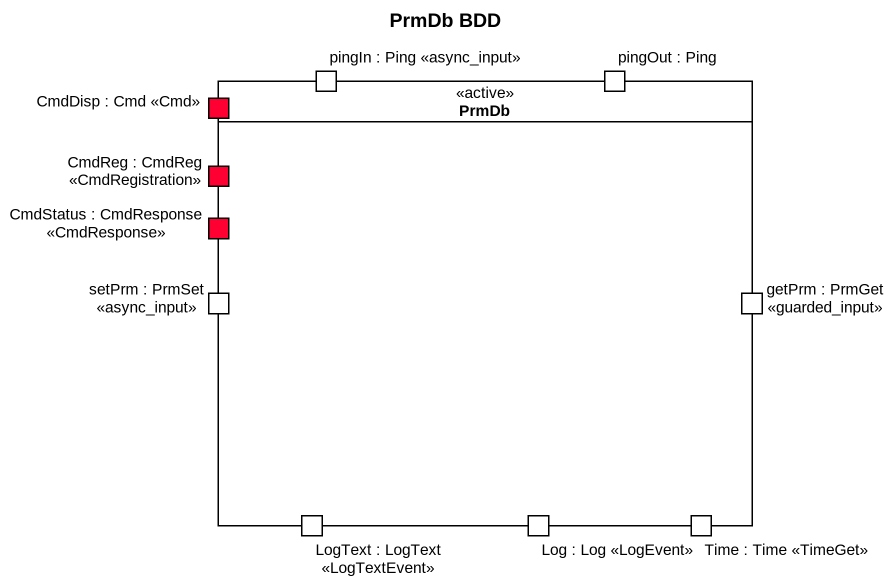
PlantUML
@startuml
title PrmDb BDD
rectangle PrmDb <<active>> {
  port "CmdDisp : Cmd <<Cmd>>" as CmdDisp_Cmd_Cmd #FF0033
  port "pingIn : Ping <<async_input>>" as pingIn_Ping_async_input
  port "pingOut : Ping" as pingOut_Ping
  port "CmdReg : CmdReg <<CmdRegistration>>" as CmdReg_CmdReg #FF0033
  port "CmdStatus : CmdResponse <<CmdResponse>>" as CmdStatus_CmdResponse #FF0033
  port "setPrm : PrmSet <<async_input>>" as setPrm_PrmSet_async_input
  port "getPrm : PrmGet <<guarded_input>>" as getPrm_PrmGet_guarded_input
  port "LogText : LogText <<LogTextEvent>>" as LogText_LogText_LogTextEvent
  port "Log : Log <<LogEvent>>" as Log_Log_LogEvent
  port "Time : Time <<TimeGet>>" as Time_Time_TimeGet
}
@enduml
